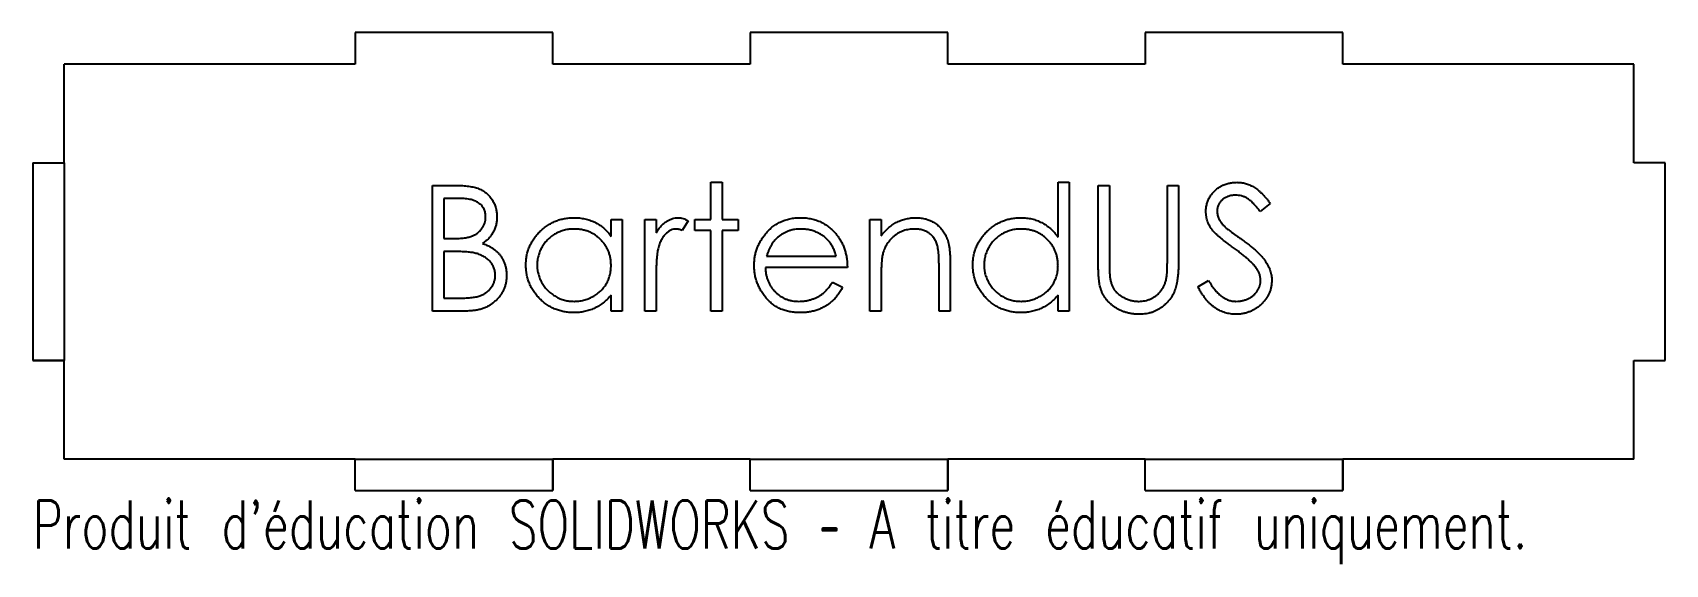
# Model space of a CAD drawing. Header units: millimetres. Extents: x -83 to 83, y -31 to 23.
import ezdxf

# ---------------------------------------------------------------- set-up
doc = ezdxf.new("R2010")
doc.units = ezdxf.units.MM
doc.styles.add('SLDTEXTSTYLE0', font='TXT', dxfattribs={"width": 0.7, "bigfont": 'bigfont'})

msp = doc.modelspace()

# ---------------------------------------------------------------- linework, layer by layer
at = {"color": 7, "linetype": 'Continuous', "lineweight": 25}
for p, q in [((-30, 23.18), (-50, 23.18)), ((-50, 23.18), (-50, 20)), ((-30, 20), (-30, 23.18)), ((-10, 23.18), (-10, 20)), ((10, 23.18), (-10, 23.18)), ((10, 20), (10, 23.18)), ((50, 23.18), (30, 23.18)), ((30, 23.18), (30, 20)), ((50, 20), (50, 23.18)), ((-50, 20), (-79.5, 20)), ((-79.5, 10), (-79.5, 20)), ((-10, 20), (-30, 20)), ((30, 20), (10, 20)), ((79.5, 20), (50, 20)), ((79.5, 10), (79.5, 20)), ((-82.67, 10), (-79.5, 10)), ((-82.67, 10), (-82.67, -10)), ((82.67, 10), (79.5, 10)), ((82.67, -10), (82.67, 10)), ((-42.17, 7.7), (-39.69, 7.7)), ((-42.17, -5), (-42.17, 7.7)), ((-14, 4.28), (-14, 8.03)), ((-14, 8.03), (-12.86, 8.03)), ((-12.86, 8.03), (-12.86, 4.28)), ((21.17, 8.03), (22.31, 8.03)), ((21.17, 2.48), (21.17, 8.03)), ((22.31, 8.03), (22.31, -5)), ((25.24, 7.7), (26.38, 7.7)), ((25.24, 0.03), (25.24, 7.7)), ((26.38, 7.7), (26.38, 0.09)), ((32.24, 7.7), (33.38, 7.7)), ((32.24, 0.09), (32.24, 7.7)), ((33.38, 7.7), (33.38, 0.03)), ((-39.48, 6.4), (-41.03, 6.4)), ((-41.03, 6.4), (-41.03, 2.33)), ((42.66, 5.88), (41.63, 5.09)), ((-24.1, 2.56), (-24.1, 4.28)), ((-24.1, 4.28), (-22.96, 4.28)), ((-22.96, 4.28), (-22.96, -5)), ((-20.68, 4.28), (-19.54, 4.28)), ((-20.68, -5), (-20.68, 4.28)), ((-19.54, 4.28), (-19.54, 2.91)), ((-16.28, 4.13), (-16.91, 3.14)), ((-15.63, 4.28), (-14, 4.28)), ((-15.63, 3.14), (-15.63, 4.28)), ((-12.86, 4.28), (-11.23, 4.28)), ((-11.23, 4.28), (-11.23, 3.14)), ((2.12, -5), (2.12, 4.28)), ((2.12, 4.28), (3.26, 4.28)), ((3.26, 4.28), (3.26, 2.61)), ((-41.03, 2.33), (-40.27, 2.33)), ((-14, 3.14), (-15.63, 3.14)), ((-14, -5), (-14, 3.14)), ((-12.86, 3.14), (-12.86, -5)), ((-11.23, 3.14), (-12.86, 3.14)), ((-40.28, 1.02), (-41.03, 1.02)), ((-41.03, 1.02), (-41.03, -3.7)), ((-8.35, 0.54), (-1.3, 0.54)), ((-0.16, -0.6), (-8.47, -0.6)), ((3.26, -1.64), (3.26, -5)), ((9.12, -5), (9.12, -0.63)), ((10.26, -0.26), (10.26, -5)), ((-19.54, -1.88), (-19.54, -5)), ((-1.66, -2.07), (-0.65, -2.6)), ((35.33, -2.55), (36.41, -1.91)), ((-41.03, -3.7), (-39.41, -3.7)), ((-24.1, -5), (-24.1, -3.39)), ((21.17, -5), (21.17, -3.39)), ((-38.74, -5), (-42.17, -5)), ((-22.96, -5), (-24.1, -5)), ((-19.54, -5), (-20.68, -5)), ((-12.86, -5), (-14, -5)), ((3.26, -5), (2.12, -5)), ((10.26, -5), (9.12, -5)), ((22.31, -5), (21.17, -5)), ((-79.5, -10), (-82.67, -10)), ((-79.5, -20), (-79.5, -10)), ((79.5, -10), (82.67, -10)), ((79.5, -20), (79.5, -10)), ((-50, -20), (-79.5, -20)), ((-50, -23.18), (-50, -20)), ((-30, -20), (-30, -23.18)), ((-10, -20), (-30, -20)), ((-10, -23.18), (-10, -20)), ((30, -20), (10, -20)), ((10, -20), (10, -23.18)), ((30, -23.18), (30, -20)), ((50, -20), (50, -23.18)), ((79.5, -20), (50, -20)), ((-50, -23.18), (-30, -23.18)), ((-10, -23.18), (10, -23.18)), ((30, -23.18), (50, -23.18))]:
    msp.add_line(p, q, dxfattribs=at)
at = {"color": 7, "linetype": 'Continuous'}
for p, q in [((-82.67, 10), (-79.5, 10)), ((-82.67, 10), (-82.67, -10)), ((-79.5, 10), (-79.5, -10)), ((-82.67, -10), (-79.5, -10)), ((-50, -23.18), (-50, -20)), ((-50, -20), (-30, -20)), ((-30, -23.18), (-30, -20)), ((-10, -23.18), (-10, -20)), ((-10, -20), (10, -20)), ((10, -23.18), (10, -20)), ((30, -23.18), (30, -20)), ((30, -20), (50, -20)), ((50, -23.18), (50, -20)), ((-50, -23.18), (-30, -23.18)), ((-10, -23.18), (10, -23.18)), ((30, -23.18), (50, -23.18))]:
    msp.add_line(p, q, dxfattribs=at)
at = {"color": 7, "linetype": 'Continuous', "lineweight": 25}
for points, knots in [([(-39.69, 7.7), (-39.57, 7.7), (-39.34, 7.7), (-38.99, 7.68), (-38.67, 7.65), (-38.38, 7.61), (-38.1, 7.56), (-37.84, 7.5), (-37.61, 7.43), (-37.33, 7.31), (-37.01, 7.14), (-36.66, 6.89), (-36.37, 6.58), (-36.11, 6.23), (-35.91, 5.84), (-35.76, 5.43), (-35.67, 5), (-35.66, 4.7), (-35.66, 4.55)], [0, 0, 0, 0, 0.0625941, 0.1213229, 0.1766801, 0.2283651, 0.2768684, 0.3218791, 0.3640986, 0.4033557, 0.4779679, 0.5505355, 0.6235845, 0.6981749, 0.7733537, 0.8472811, 0.9228183, 1, 1, 1, 1]), ([(36.15, 5.06), (36.15, 5.2), (36.16, 5.46), (36.24, 5.85), (36.36, 6.22), (36.54, 6.57), (36.77, 6.89), (37.03, 7.18), (37.34, 7.43), (37.68, 7.64), (38.05, 7.81), (38.45, 7.94), (38.86, 8.01), (39.13, 8.02), (39.28, 8.03)], [0, 0, 0, 0, 0.083785, 0.16578, 0.24628, 0.327461, 0.408797, 0.489715, 0.571376, 0.655523, 0.741019, 0.826547, 0.911989, 1, 1, 1, 1]), ([(39.15, 6.72), (39.02, 6.72), (38.76, 6.71), (38.4, 6.62), (38.08, 6.47), (37.8, 6.27), (37.57, 6.03), (37.41, 5.75), (37.3, 5.44), (37.29, 5.22), (37.29, 5.12)], [0, 0, 0, 0, 0.143073, 0.275903, 0.402371, 0.528414, 0.650356, 0.765895, 0.880774, 1, 1, 1, 1]), ([(41.63, 5.09), (41.57, 5.18), (41.45, 5.33), (41.26, 5.55), (41.09, 5.74), (40.92, 5.91), (40.77, 6.07), (40.61, 6.2), (40.47, 6.31), (40.28, 6.43), (40.05, 6.55), (39.76, 6.65), (39.46, 6.71), (39.25, 6.72), (39.15, 6.72)], [0, 0, 0, 0, 0.098469, 0.189629, 0.274184, 0.352183, 0.423199, 0.488551, 0.548473, 0.60144, 0.701198, 0.799592, 0.898545, 1, 1, 1, 1]), ([(39.28, 8.03), (39.43, 8.02), (39.72, 8.01), (40.16, 7.92), (40.58, 7.77), (40.92, 7.61), (41.19, 7.44), (41.39, 7.29), (41.59, 7.11), (41.8, 6.91), (42.01, 6.69), (42.23, 6.44), (42.45, 6.17), (42.59, 5.97), (42.66, 5.88)], [0, 0, 0, 0, 0.107233, 0.213252, 0.31883, 0.426794, 0.483646, 0.543604, 0.608308, 0.677127, 0.750686, 0.828713, 0.91219, 1, 1, 1, 1]), ([(-36.8, 4.53), (-36.8, 4.6), (-36.8, 4.74), (-36.83, 4.94), (-36.89, 5.13), (-36.95, 5.31), (-37.05, 5.48), (-37.16, 5.63), (-37.29, 5.77), (-37.44, 5.9), (-37.62, 6.02), (-37.81, 6.12), (-38.03, 6.21), (-38.28, 6.28), (-38.55, 6.33), (-38.84, 6.37), (-39.15, 6.39), (-39.37, 6.4), (-39.48, 6.4)], [0, 0, 0, 0, 0.0570031, 0.1118179, 0.1644024, 0.2158698, 0.2668411, 0.317479, 0.3699021, 0.4234004, 0.4797184, 0.5392415, 0.6024307, 0.6710295, 0.7444848, 0.823454, 0.9087403, 1, 1, 1, 1]), ([(36.86, 3.13), (36.8, 3.2), (36.69, 3.35), (36.54, 3.58), (36.42, 3.82), (36.32, 4.06), (36.24, 4.3), (36.19, 4.55), (36.15, 4.8), (36.15, 4.98), (36.15, 5.06)], [0, 0, 0, 0, 0.133507, 0.262559, 0.388264, 0.512667, 0.633722, 0.755394, 0.877553, 1, 1, 1, 1]), ([(37.29, 5.12), (37.29, 5.05), (37.29, 4.91), (37.33, 4.71), (37.38, 4.51), (37.46, 4.31), (37.57, 4.11), (37.72, 3.9), (37.91, 3.69), (38.05, 3.55), (38.12, 3.47)], [0, 0, 0, 0, 0.107285, 0.214746, 0.322939, 0.434116, 0.553412, 0.686073, 0.834256, 1, 1, 1, 1]), ([(-40.27, 2.33), (-40.15, 2.33), (-39.94, 2.33), (-39.62, 2.34), (-39.33, 2.36), (-39.07, 2.38), (-38.82, 2.42), (-38.6, 2.46), (-38.4, 2.51), (-38.17, 2.59), (-37.91, 2.7), (-37.63, 2.88), (-37.38, 3.1), (-37.18, 3.34), (-37.01, 3.62), (-36.89, 3.91), (-36.81, 4.21), (-36.8, 4.42), (-36.8, 4.53)], [0, 0, 0, 0, 0.072301, 0.1397, 0.202289, 0.2606, 0.31319, 0.361739, 0.405706, 0.44554, 0.518832, 0.589778, 0.658867, 0.72843, 0.797283, 0.864815, 0.931364, 1, 1, 1, 1]), ([(-35.66, 4.55), (-35.66, 4.41), (-35.67, 4.14), (-35.74, 3.73), (-35.86, 3.35), (-36.02, 2.99), (-36.23, 2.65), (-36.48, 2.35), (-36.79, 2.08), (-37.01, 1.93), (-37.13, 1.85)], [0, 0, 0, 0, 0.1305691, 0.2565806, 0.3805516, 0.5036229, 0.6257393, 0.7475486, 0.8717661, 1, 1, 1, 1]), ([(-32.73, -0.33), (-32.72, -0.17), (-32.71, 0.15), (-32.65, 0.62), (-32.53, 1.07), (-32.38, 1.5), (-32.17, 1.92), (-31.93, 2.31), (-31.64, 2.69), (-31.3, 3.05), (-30.94, 3.37), (-30.55, 3.66), (-30.15, 3.9), (-29.72, 4.1), (-29.28, 4.26), (-28.82, 4.37), (-28.34, 4.43), (-28.02, 4.44), (-27.85, 4.44)], [0, 0, 0, 0, 0.063775, 0.126079, 0.186904, 0.247574, 0.308003, 0.369132, 0.432033, 0.496791, 0.561611, 0.624914, 0.686726, 0.748079, 0.809582, 0.871631, 0.934886, 1, 1, 1, 1]), ([(-27.85, 4.44), (-27.66, 4.44), (-27.29, 4.43), (-26.75, 4.34), (-26.23, 4.2), (-25.75, 4), (-25.28, 3.74), (-24.85, 3.42), (-24.45, 3.02), (-24.22, 2.72), (-24.1, 2.56)], [0, 0, 0, 0, 0.129862, 0.254654, 0.376015, 0.495255, 0.614798, 0.738106, 0.865196, 1, 1, 1, 1]), ([(-19.54, 2.91), (-19.45, 3.04), (-19.29, 3.29), (-19.03, 3.61), (-18.75, 3.87), (-18.47, 4.09), (-18.18, 4.24), (-17.88, 4.36), (-17.58, 4.43), (-17.38, 4.44), (-17.27, 4.44)], [0, 0, 0, 0, 0.160059, 0.306112, 0.438367, 0.560541, 0.675317, 0.786114, 0.892842, 1, 1, 1, 1]), ([(-17.27, 4.44), (-17.2, 4.44), (-17.03, 4.43), (-16.79, 4.37), (-16.53, 4.27), (-16.37, 4.17), (-16.28, 4.13)], [0, 0, 0, 0, 0.225278, 0.463523, 0.720324, 1, 1, 1, 1]), ([(-8.54, 2.71), (-8.42, 2.85), (-8.2, 3.12), (-7.81, 3.48), (-7.4, 3.77), (-6.96, 4.02), (-6.48, 4.21), (-5.99, 4.35), (-5.46, 4.43), (-5.1, 4.44), (-4.91, 4.44)], [0, 0, 0, 0, 0.128835, 0.253589, 0.374643, 0.49534, 0.616325, 0.739759, 0.866842, 1, 1, 1, 1]), ([(-4.91, 4.44), (-4.72, 4.44), (-4.35, 4.43), (-3.8, 4.34), (-3.29, 4.2), (-2.8, 4), (-2.35, 3.74), (-1.92, 3.42), (-1.52, 3.05), (-1.29, 2.76), (-1.17, 2.62)], [0, 0, 0, 0, 0.13204, 0.259033, 0.38188, 0.502258, 0.622752, 0.744743, 0.870109, 1, 1, 1, 1]), ([(3.26, 2.61), (3.38, 2.76), (3.61, 3.05), (4.01, 3.44), (4.42, 3.76), (4.86, 4.01), (5.31, 4.21), (5.79, 4.34), (6.28, 4.43), (6.62, 4.44), (6.79, 4.44)], [0, 0, 0, 0, 0.140976, 0.273569, 0.398988, 0.51993, 0.63811, 0.756589, 0.87686, 1, 1, 1, 1]), ([(6.79, 4.44), (6.96, 4.44), (7.3, 4.42), (7.78, 4.33), (8.24, 4.16), (8.67, 3.93), (9.05, 3.64), (9.38, 3.31), (9.66, 2.93), (9.84, 2.58), (9.97, 2.26), (10.04, 1.99), (10.11, 1.69), (10.17, 1.36), (10.2, 1), (10.23, 0.61), (10.26, 0.18), (10.26, -0.11), (10.26, -0.26)], [0, 0, 0, 0, 0.07724, 0.151178, 0.223488, 0.295543, 0.366976, 0.437131, 0.507044, 0.57856, 0.616614, 0.658756, 0.704491, 0.754803, 0.809332, 0.868274, 0.932073, 1, 1, 1, 1]), ([(12.54, -0.33), (12.54, -0.17), (12.55, 0.15), (12.62, 0.62), (12.73, 1.07), (12.89, 1.5), (13.09, 1.92), (13.34, 2.31), (13.63, 2.69), (13.96, 3.05), (14.33, 3.37), (14.71, 3.66), (15.12, 3.9), (15.54, 4.1), (15.98, 4.26), (16.44, 4.37), (16.92, 4.43), (17.25, 4.44), (17.41, 4.44)], [0, 0, 0, 0, 0.063775, 0.126079, 0.186904, 0.247574, 0.308003, 0.369132, 0.432033, 0.496791, 0.561611, 0.624914, 0.686726, 0.748079, 0.809582, 0.871631, 0.934886, 1, 1, 1, 1]), ([(17.41, 4.44), (17.6, 4.44), (17.97, 4.43), (18.52, 4.33), (19.03, 4.18), (19.52, 3.96), (19.98, 3.68), (20.41, 3.35), (20.81, 2.94), (21.05, 2.64), (21.17, 2.48)], [0, 0, 0, 0, 0.128884, 0.252985, 0.37421, 0.494102, 0.614753, 0.738511, 0.866243, 1, 1, 1, 1]), ([(38.12, 3.47), (38.15, 3.45), (38.22, 3.39), (38.34, 3.29), (38.5, 3.18), (38.69, 3.03), (38.92, 2.86), (39.19, 2.66), (39.5, 2.44), (39.72, 2.29), (39.83, 2.21)], [0, 0, 0, 0, 0.052594, 0.124952, 0.218094, 0.333502, 0.468789, 0.624938, 0.801683, 1, 1, 1, 1]), ([(-37.13, 1.85), (-36.98, 1.8), (-36.71, 1.69), (-36.33, 1.5), (-36, 1.3), (-35.72, 1.08), (-35.48, 0.84), (-35.28, 0.58), (-35.1, 0.29), (-34.95, -0.02), (-34.83, -0.34), (-34.74, -0.68), (-34.69, -1.03), (-34.68, -1.27), (-34.68, -1.4)], [0, 0, 0, 0, 0.106057, 0.202914, 0.2903, 0.370223, 0.446384, 0.521397, 0.598291, 0.676142, 0.755529, 0.834887, 0.916646, 1, 1, 1, 1]), ([(-27.84, 3.3), (-28, 3.3), (-28.33, 3.29), (-28.82, 3.19), (-29.28, 3.04), (-29.72, 2.84), (-30.13, 2.57), (-30.49, 2.26), (-30.82, 1.9), (-31.09, 1.49), (-31.31, 1.05), (-31.47, 0.6), (-31.57, 0.13), (-31.58, -0.19), (-31.59, -0.35)], [0, 0, 0, 0, 0.085921, 0.169593, 0.252476, 0.336244, 0.419505, 0.502036, 0.584775, 0.669846, 0.754185, 0.836658, 0.91801, 1, 1, 1, 1]), ([(-24.1, -0.38), (-24.1, -0.25), (-24.11, 0), (-24.16, 0.37), (-24.24, 0.73), (-24.36, 1.06), (-24.51, 1.39), (-24.7, 1.69), (-24.92, 1.98), (-25.17, 2.25), (-25.45, 2.5), (-25.74, 2.72), (-26.06, 2.9), (-26.38, 3.05), (-26.72, 3.16), (-27.08, 3.24), (-27.45, 3.3), (-27.71, 3.3), (-27.84, 3.3)], [0, 0, 0, 0, 0.065634, 0.129188, 0.191219, 0.251913, 0.312507, 0.373494, 0.435152, 0.498741, 0.562095, 0.624187, 0.685476, 0.746097, 0.807612, 0.869967, 0.933951, 1, 1, 1, 1]), ([(-17.49, 3.3), (-17.58, 3.3), (-17.77, 3.29), (-18.04, 3.19), (-18.31, 3.03), (-18.52, 2.85), (-18.68, 2.69), (-18.8, 2.54), (-18.91, 2.37), (-19.01, 2.19), (-19.1, 1.99), (-19.19, 1.78), (-19.27, 1.55), (-19.31, 1.39), (-19.33, 1.3)], [0, 0, 0, 0, 0.0938065, 0.1913381, 0.2951906, 0.4103123, 0.4719303, 0.5364252, 0.6031187, 0.6741177, 0.749332, 0.8282834, 0.9120398, 1, 1, 1, 1]), ([(-16.91, 3.14), (-16.96, 3.16), (-17.07, 3.21), (-17.22, 3.26), (-17.36, 3.3), (-17.45, 3.3), (-17.49, 3.3)], [0, 0, 0, 0, 0.295139, 0.56023, 0.794983, 1, 1, 1, 1]), ([(-9.61, -0.39), (-9.6, -0.24), (-9.59, 0.04), (-9.55, 0.46), (-9.46, 0.86), (-9.35, 1.26), (-9.19, 1.64), (-9.01, 2.01), (-8.79, 2.37), (-8.62, 2.6), (-8.54, 2.71)], [0, 0, 0, 0, 0.128045, 0.253768, 0.377428, 0.500551, 0.623296, 0.746578, 0.872348, 1, 1, 1, 1]), ([(-7.24, 2.43), (-7.3, 2.38), (-7.43, 2.27), (-7.59, 2.08), (-7.75, 1.87), (-7.89, 1.64), (-8.02, 1.39), (-8.14, 1.13), (-8.25, 0.84), (-8.32, 0.64), (-8.35, 0.54)], [0, 0, 0, 0, 0.109984, 0.22258, 0.3385, 0.458709, 0.585535, 0.717518, 0.854667, 1, 1, 1, 1]), ([(-4.85, 3.3), (-4.97, 3.3), (-5.19, 3.3), (-5.52, 3.26), (-5.84, 3.19), (-6.15, 3.09), (-6.44, 2.97), (-6.72, 2.82), (-6.99, 2.64), (-7.16, 2.5), (-7.24, 2.43)], [0, 0, 0, 0, 0.131092, 0.259141, 0.384162, 0.505992, 0.629098, 0.750669, 0.874039, 1, 1, 1, 1]), ([(-1.3, 0.54), (-1.34, 0.69), (-1.42, 0.98), (-1.59, 1.38), (-1.78, 1.74), (-2, 2.05), (-2.26, 2.33), (-2.55, 2.57), (-2.88, 2.78), (-3.24, 2.96), (-3.62, 3.12), (-4.03, 3.22), (-4.44, 3.29), (-4.71, 3.3), (-4.85, 3.3)], [0, 0, 0, 0, 0.09624, 0.185231, 0.267501, 0.3444, 0.419595, 0.496891, 0.576638, 0.660268, 0.745387, 0.83004, 0.914474, 1, 1, 1, 1]), ([(-1.17, 2.62), (-1.09, 2.51), (-0.93, 2.29), (-0.73, 1.93), (-0.56, 1.56), (-0.42, 1.16), (-0.31, 0.75), (-0.22, 0.32), (-0.18, -0.14), (-0.17, -0.45), (-0.16, -0.6)], [0, 0, 0, 0, 0.118522, 0.236255, 0.356174, 0.47725, 0.60154, 0.729618, 0.862158, 1, 1, 1, 1]), ([(6.59, 3.3), (6.5, 3.3), (6.32, 3.3), (6.05, 3.26), (5.79, 3.21), (5.53, 3.13), (5.29, 3.03), (5.04, 2.91), (4.81, 2.76), (4.59, 2.6), (4.38, 2.42), (4.19, 2.23), (4.02, 2.02), (3.86, 1.81), (3.72, 1.58), (3.61, 1.35), (3.51, 1.1), (3.46, 0.93), (3.43, 0.85)], [0, 0, 0, 0, 0.063986, 0.126627, 0.188984, 0.25023, 0.312351, 0.374574, 0.438148, 0.50292, 0.567974, 0.630771, 0.692935, 0.754398, 0.815218, 0.876117, 0.938015, 1, 1, 1, 1]), ([(8.98, 1.48), (8.94, 1.62), (8.87, 1.9), (8.69, 2.27), (8.46, 2.59), (8.17, 2.86), (7.84, 3.06), (7.46, 3.2), (7.04, 3.29), (6.74, 3.3), (6.59, 3.3)], [0, 0, 0, 0, 0.13552, 0.260833, 0.378476, 0.493178, 0.609281, 0.729981, 0.859261, 1, 1, 1, 1]), ([(17.43, 3.3), (17.26, 3.3), (16.93, 3.29), (16.45, 3.19), (15.99, 3.04), (15.55, 2.84), (15.14, 2.57), (14.77, 2.26), (14.45, 1.9), (14.18, 1.49), (13.95, 1.05), (13.8, 0.6), (13.69, 0.13), (13.68, -0.19), (13.68, -0.35)], [0, 0, 0, 0, 0.0859205, 0.1695934, 0.2524755, 0.3362445, 0.4195045, 0.5020359, 0.5847746, 0.6698465, 0.7541849, 0.8366582, 0.9180097, 1, 1, 1, 1]), ([(21.17, -0.38), (21.16, -0.25), (21.16, 0), (21.1, 0.37), (21.02, 0.73), (20.9, 1.06), (20.75, 1.39), (20.56, 1.69), (20.34, 1.98), (20.09, 2.25), (19.81, 2.5), (19.52, 2.72), (19.21, 2.9), (18.88, 3.05), (18.54, 3.16), (18.18, 3.24), (17.81, 3.3), (17.56, 3.3), (17.43, 3.3)], [0, 0, 0, 0, 0.065634, 0.129188, 0.191219, 0.251913, 0.312507, 0.373494, 0.435152, 0.498741, 0.562095, 0.624187, 0.685476, 0.746097, 0.807612, 0.869967, 0.933951, 1, 1, 1, 1]), ([(38.94, 1.4), (38.8, 1.5), (38.55, 1.68), (38.19, 1.95), (37.87, 2.19), (37.59, 2.42), (37.35, 2.63), (37.15, 2.81), (36.99, 2.97), (36.9, 3.08), (36.86, 3.13)], [0, 0, 0, 0, 0.181535, 0.347082, 0.495568, 0.628357, 0.74552, 0.845831, 0.930782, 1, 1, 1, 1]), ([(39.83, 2.21), (39.97, 2.11), (40.23, 1.92), (40.61, 1.62), (40.96, 1.34), (41.27, 1.06), (41.55, 0.79), (41.79, 0.53), (42.01, 0.28), (42.23, -0.04), (42.47, -0.43), (42.67, -0.92), (42.8, -1.4), (42.81, -1.73), (42.82, -1.89)], [0, 0, 0, 0, 0.096972, 0.187773, 0.272396, 0.351321, 0.424335, 0.491909, 0.554233, 0.611268, 0.716348, 0.81454, 0.908495, 1, 1, 1, 1]), ([(-37.9, 0.87), (-37.96, 0.89), (-38.09, 0.91), (-38.31, 0.94), (-38.56, 0.97), (-38.84, 0.99), (-39.16, 1.01), (-39.5, 1.01), (-39.88, 1.02), (-40.14, 1.02), (-40.28, 1.02)], [0, 0, 0, 0, 0.079306, 0.171953, 0.277057, 0.394731, 0.526177, 0.671345, 0.829285, 1, 1, 1, 1]), ([(-35.82, -1.4), (-35.82, -1.33), (-35.82, -1.19), (-35.85, -1), (-35.9, -0.81), (-35.95, -0.63), (-36.04, -0.45), (-36.13, -0.28), (-36.24, -0.12), (-36.42, 0.09), (-36.67, 0.33), (-37.04, 0.56), (-37.45, 0.75), (-37.74, 0.83), (-37.9, 0.87)], [0, 0, 0, 0, 0.060287, 0.119602, 0.177503, 0.235143, 0.292133, 0.350871, 0.410098, 0.470732, 0.594829, 0.722579, 0.856691, 1, 1, 1, 1]), ([(-19.33, 1.3), (-19.35, 1.23), (-19.39, 1.07), (-19.43, 0.79), (-19.46, 0.47), (-19.49, 0.1), (-19.51, -0.33), (-19.53, -0.8), (-19.54, -1.32), (-19.54, -1.69), (-19.54, -1.88)], [0, 0, 0, 0, 0.070855, 0.156938, 0.2586, 0.375891, 0.508166, 0.656238, 0.820177, 1, 1, 1, 1]), ([(3.43, 0.85), (3.42, 0.78), (3.39, 0.65), (3.35, 0.42), (3.32, 0.16), (3.3, -0.13), (3.28, -0.46), (3.26, -0.82), (3.26, -1.22), (3.26, -1.5), (3.26, -1.64)], [0, 0, 0, 0, 0.076995, 0.167615, 0.271052, 0.38946, 0.520843, 0.666399, 0.826094, 1, 1, 1, 1]), ([(9.12, -0.63), (9.12, -0.51), (9.12, -0.27), (9.11, 0.08), (9.1, 0.39), (9.09, 0.67), (9.07, 0.92), (9.04, 1.14), (9.02, 1.32), (8.99, 1.43), (8.98, 1.48)], [0, 0, 0, 0, 0.17885, 0.34211, 0.489826, 0.623254, 0.74008, 0.841483, 0.928908, 1, 1, 1, 1]), ([(25.46, -2.65), (25.44, -2.58), (25.4, -2.43), (25.36, -2.19), (25.32, -1.91), (25.29, -1.59), (25.27, -1.24), (25.25, -0.85), (25.24, -0.42), (25.24, -0.13), (25.24, 0.03)], [0, 0, 0, 0, 0.07813, 0.169465, 0.274335, 0.39211, 0.523687, 0.668365, 0.827132, 1, 1, 1, 1]), ([(26.38, 0.09), (26.38, -0.02), (26.38, -0.22), (26.38, -0.51), (26.38, -0.77), (26.39, -1), (26.4, -1.19), (26.4, -1.36), (26.41, -1.49), (26.42, -1.57), (26.43, -1.6)], [0, 0, 0, 0, 0.191079, 0.362605, 0.516099, 0.650038, 0.765977, 0.862374, 0.940842, 1, 1, 1, 1]), ([(33.38, 0.03), (33.38, -0.11), (33.38, -0.38), (33.36, -0.77), (33.33, -1.15), (33.3, -1.5), (33.25, -1.84), (33.2, -2.15), (33.14, -2.45), (33.06, -2.72), (32.97, -2.98), (32.86, -3.23), (32.73, -3.47), (32.58, -3.71), (32.4, -3.93), (32.21, -4.15), (32, -4.36), (31.77, -4.55), (31.52, -4.73), (31.26, -4.89), (30.99, -5.03), (30.7, -5.14), (30.4, -5.22), (30.09, -5.28), (29.77, -5.32), (29.54, -5.32), (29.43, -5.33)], [0, 0, 0, 0, 0.054858, 0.107059, 0.156978, 0.203992, 0.248492, 0.290483, 0.330489, 0.367886, 0.403858, 0.440009, 0.476295, 0.512792, 0.550485, 0.588381, 0.627645, 0.667979, 0.708433, 0.748602, 0.789088, 0.829461, 0.870371, 0.912214, 0.955547, 1, 1, 1, 1]), ([(32.11, -1.88), (32.12, -1.84), (32.14, -1.74), (32.17, -1.57), (32.19, -1.37), (32.21, -1.14), (32.22, -0.88), (32.23, -0.58), (32.24, -0.26), (32.24, -0.03), (32.24, 0.09)], [0, 0, 0, 0, 0.069835, 0.155621, 0.257802, 0.373811, 0.506402, 0.655564, 0.820079, 1, 1, 1, 1]), ([(41.23, -0.62), (41.17, -0.55), (41.05, -0.4), (40.85, -0.17), (40.6, 0.06), (40.34, 0.31), (40.03, 0.57), (39.7, 0.84), (39.33, 1.12), (39.07, 1.3), (38.94, 1.4)], [0, 0, 0, 0, 0.090279, 0.18953, 0.299198, 0.418926, 0.548376, 0.688136, 0.839084, 1, 1, 1, 1]), ([(-39.41, -3.7), (-39.29, -3.7), (-39.07, -3.69), (-38.74, -3.68), (-38.44, -3.66), (-38.17, -3.63), (-37.92, -3.6), (-37.69, -3.55), (-37.49, -3.5), (-37.25, -3.42), (-36.98, -3.29), (-36.69, -3.1), (-36.44, -2.88), (-36.22, -2.62), (-36.04, -2.33), (-35.91, -2.03), (-35.84, -1.72), (-35.83, -1.5), (-35.82, -1.4)], [0, 0, 0, 0, 0.072502, 0.139739, 0.201795, 0.259822, 0.312206, 0.360773, 0.40454, 0.443698, 0.516841, 0.587874, 0.657965, 0.728969, 0.799308, 0.866636, 0.933116, 1, 1, 1, 1]), ([(-34.68, -1.4), (-34.68, -1.52), (-34.69, -1.76), (-34.74, -2.12), (-34.83, -2.46), (-34.95, -2.79), (-35.11, -3.11), (-35.3, -3.41), (-35.52, -3.69), (-35.78, -3.96), (-36.07, -4.2), (-36.38, -4.42), (-36.71, -4.6), (-37.07, -4.75), (-37.45, -4.86), (-37.86, -4.94), (-38.29, -4.99), (-38.58, -5), (-38.74, -5)], [0, 0, 0, 0, 0.06116, 0.120335, 0.17818, 0.235235, 0.292683, 0.351186, 0.410457, 0.47172, 0.533761, 0.595739, 0.657888, 0.721295, 0.786823, 0.854686, 0.925478, 1, 1, 1, 1]), ([(-27.89, -5.16), (-28.05, -5.16), (-28.38, -5.15), (-28.85, -5.08), (-29.31, -4.97), (-29.75, -4.82), (-30.17, -4.62), (-30.57, -4.38), (-30.96, -4.09), (-31.31, -3.76), (-31.65, -3.4), (-31.94, -3.02), (-32.18, -2.62), (-32.38, -2.2), (-32.54, -1.76), (-32.65, -1.3), (-32.71, -0.82), (-32.72, -0.5), (-32.73, -0.33)], [0, 0, 0, 0, 0.06462, 0.127433, 0.189004, 0.24993, 0.310668, 0.372329, 0.434939, 0.499576, 0.564191, 0.626735, 0.688109, 0.749294, 0.810331, 0.871901, 0.935046, 1, 1, 1, 1]), ([(-31.59, -0.35), (-31.58, -0.51), (-31.57, -0.82), (-31.47, -1.29), (-31.31, -1.74), (-31.08, -2.18), (-30.81, -2.59), (-30.48, -2.96), (-30.11, -3.28), (-29.7, -3.55), (-29.27, -3.76), (-28.81, -3.91), (-28.33, -4.01), (-28.01, -4.02), (-27.85, -4.02)], [0, 0, 0, 0, 0.081589, 0.162859, 0.245484, 0.330807, 0.416493, 0.499893, 0.583048, 0.667158, 0.751312, 0.833785, 0.916256, 1, 1, 1, 1]), ([(-27.85, -4.02), (-27.68, -4.02), (-27.35, -4.01), (-26.87, -3.91), (-26.4, -3.76), (-25.95, -3.55), (-25.53, -3.29), (-25.16, -2.99), (-24.84, -2.63), (-24.57, -2.24), (-24.36, -1.82), (-24.21, -1.36), (-24.11, -0.88), (-24.1, -0.55), (-24.1, -0.38)], [0, 0, 0, 0, 0.084802, 0.168664, 0.252552, 0.33824, 0.423103, 0.505556, 0.586176, 0.667136, 0.748499, 0.830452, 0.913456, 1, 1, 1, 1]), ([(-4.94, -5.16), (-5.12, -5.16), (-5.46, -5.15), (-5.97, -5.08), (-6.45, -4.97), (-6.89, -4.81), (-7.31, -4.6), (-7.7, -4.34), (-8.06, -4.05), (-8.38, -3.7), (-8.66, -3.33), (-8.92, -2.95), (-9.13, -2.55), (-9.3, -2.14), (-9.44, -1.72), (-9.54, -1.28), (-9.59, -0.84), (-9.6, -0.54), (-9.61, -0.39)], [0, 0, 0, 0, 0.0715787, 0.1396292, 0.2047967, 0.268135, 0.3298137, 0.3913014, 0.4534335, 0.5165517, 0.5796313, 0.6411189, 0.701294, 0.7608103, 0.8199317, 0.8789196, 0.9389828, 1, 1, 1, 1]), ([(-8.47, -0.6), (-8.46, -0.73), (-8.45, -0.97), (-8.4, -1.32), (-8.32, -1.65), (-8.2, -1.97), (-8.07, -2.27), (-7.9, -2.55), (-7.7, -2.82), (-7.47, -3.07), (-7.22, -3.29), (-6.96, -3.49), (-6.68, -3.65), (-6.39, -3.79), (-6.08, -3.89), (-5.76, -3.97), (-5.43, -4.01), (-5.2, -4.02), (-5.08, -4.02)], [0, 0, 0, 0, 0.068385, 0.134476, 0.198391, 0.260753, 0.321829, 0.383037, 0.444653, 0.507398, 0.569825, 0.630778, 0.690929, 0.750945, 0.811049, 0.872331, 0.935004, 1, 1, 1, 1]), ([(17.38, -5.16), (17.21, -5.16), (16.89, -5.15), (16.41, -5.08), (15.96, -4.97), (15.52, -4.82), (15.1, -4.62), (14.69, -4.38), (14.31, -4.09), (13.95, -3.76), (13.62, -3.4), (13.33, -3.02), (13.09, -2.62), (12.88, -2.2), (12.73, -1.76), (12.62, -1.3), (12.55, -0.82), (12.54, -0.5), (12.54, -0.33)], [0, 0, 0, 0, 0.06462, 0.127433, 0.189004, 0.24993, 0.310668, 0.372329, 0.434939, 0.499576, 0.564191, 0.626735, 0.688109, 0.749294, 0.810331, 0.871901, 0.935046, 1, 1, 1, 1]), ([(13.68, -0.35), (13.68, -0.51), (13.7, -0.82), (13.79, -1.29), (13.96, -1.74), (14.18, -2.18), (14.46, -2.59), (14.78, -2.96), (15.15, -3.28), (15.56, -3.55), (16, -3.76), (16.46, -3.91), (16.93, -4.01), (17.25, -4.02), (17.42, -4.02)], [0, 0, 0, 0, 0.081589, 0.162859, 0.245484, 0.330807, 0.416493, 0.499893, 0.583048, 0.667158, 0.751312, 0.833785, 0.916256, 1, 1, 1, 1]), ([(17.42, -4.02), (17.58, -4.02), (17.91, -4.01), (18.39, -3.91), (18.86, -3.76), (19.31, -3.55), (19.73, -3.29), (20.11, -2.99), (20.42, -2.63), (20.69, -2.24), (20.9, -1.82), (21.06, -1.36), (21.15, -0.88), (21.16, -0.55), (21.17, -0.38)], [0, 0, 0, 0, 0.084802, 0.168664, 0.252552, 0.33824, 0.423103, 0.505556, 0.586176, 0.667136, 0.748499, 0.830452, 0.913456, 1, 1, 1, 1]), ([(26.43, -1.6), (26.45, -1.72), (26.48, -1.95), (26.58, -2.28), (26.71, -2.58), (26.86, -2.85), (27.06, -3.09), (27.31, -3.32), (27.6, -3.51), (27.93, -3.69), (28.28, -3.84), (28.64, -3.95), (29.01, -4.01), (29.25, -4.02), (29.37, -4.02)], [0, 0, 0, 0, 0.086315, 0.167766, 0.244433, 0.318135, 0.391884, 0.470068, 0.553904, 0.644339, 0.736875, 0.826168, 0.913679, 1, 1, 1, 1]), ([(41.68, -1.87), (41.68, -1.77), (41.67, -1.55), (41.57, -1.23), (41.43, -0.92), (41.3, -0.72), (41.23, -0.62)], [0, 0, 0, 0, 0.234723, 0.477158, 0.728556, 1, 1, 1, 1]), ([(-5.08, -4.02), (-4.97, -4.02), (-4.74, -4.02), (-4.4, -3.97), (-4.07, -3.91), (-3.75, -3.81), (-3.44, -3.7), (-3.15, -3.56), (-2.89, -3.41), (-2.64, -3.23), (-2.4, -3.02), (-2.16, -2.75), (-1.91, -2.43), (-1.75, -2.2), (-1.66, -2.07)], [0, 0, 0, 0, 0.082592, 0.163879, 0.245659, 0.327726, 0.40861, 0.485749, 0.559169, 0.630268, 0.705306, 0.792065, 0.889796, 1, 1, 1, 1]), ([(-0.65, -2.6), (-0.73, -2.74), (-0.89, -3.02), (-1.16, -3.41), (-1.44, -3.75), (-1.75, -4.05), (-2.08, -4.3), (-2.42, -4.53), (-2.78, -4.72), (-3.17, -4.89), (-3.58, -5.01), (-4.01, -5.1), (-4.46, -5.15), (-4.78, -5.16), (-4.94, -5.16)], [0, 0, 0, 0, 0.09337, 0.181661, 0.265874, 0.346355, 0.4246, 0.501903, 0.579992, 0.658443, 0.738672, 0.821894, 0.908801, 1, 1, 1, 1]), ([(29.43, -5.33), (29.31, -5.32), (29.07, -5.32), (28.72, -5.29), (28.38, -5.22), (28.05, -5.15), (27.74, -5.04), (27.44, -4.92), (27.15, -4.77), (26.88, -4.6), (26.63, -4.41), (26.4, -4.2), (26.18, -3.98), (26, -3.74), (25.83, -3.49), (25.68, -3.22), (25.56, -2.94), (25.5, -2.75), (25.46, -2.65)], [0, 0, 0, 0, 0.071175, 0.139644, 0.206317, 0.271373, 0.335418, 0.398076, 0.460608, 0.52297, 0.584716, 0.644895, 0.704291, 0.762998, 0.821087, 0.880104, 0.939388, 1, 1, 1, 1]), ([(29.37, -4.02), (29.47, -4.02), (29.68, -4.01), (29.99, -3.96), (30.28, -3.88), (30.58, -3.76), (30.85, -3.62), (31.11, -3.45), (31.34, -3.25), (31.54, -3.02), (31.73, -2.77), (31.88, -2.5), (32.01, -2.2), (32.08, -1.99), (32.11, -1.88)], [0, 0, 0, 0, 0.0828906, 0.1653025, 0.2477619, 0.3315277, 0.4152798, 0.4963662, 0.5771513, 0.6577825, 0.7393216, 0.8237931, 0.909476, 1, 1, 1, 1]), ([(39.19, -5.33), (39.1, -5.32), (38.91, -5.32), (38.63, -5.29), (38.35, -5.24), (38.08, -5.17), (37.82, -5.08), (37.57, -4.97), (37.32, -4.84), (37.08, -4.69), (36.84, -4.51), (36.61, -4.31), (36.38, -4.09), (36.16, -3.83), (35.95, -3.55), (35.74, -3.24), (35.53, -2.91), (35.4, -2.67), (35.33, -2.55)], [0, 0, 0, 0, 0.057208, 0.113696, 0.169178, 0.224159, 0.27872, 0.333794, 0.389241, 0.445822, 0.503704, 0.564294, 0.627975, 0.695038, 0.765373, 0.839611, 0.917538, 1, 1, 1, 1]), ([(36.41, -1.91), (36.51, -2.07), (36.7, -2.39), (37.02, -2.83), (37.35, -3.19), (37.69, -3.5), (38.05, -3.73), (38.42, -3.9), (38.8, -4), (39.06, -4.02), (39.19, -4.02)], [0, 0, 0, 0, 0.1590043, 0.3046461, 0.4385469, 0.5623223, 0.6774325, 0.7868974, 0.8936109, 1, 1, 1, 1]), ([(39.19, -4.02), (39.31, -4.02), (39.53, -4.01), (39.85, -3.95), (40.17, -3.86), (40.47, -3.73), (40.75, -3.58), (40.99, -3.39), (41.2, -3.17), (41.38, -2.94), (41.51, -2.68), (41.61, -2.42), (41.67, -2.15), (41.68, -1.96), (41.68, -1.87)], [0, 0, 0, 0, 0.091264, 0.18093, 0.270088, 0.360156, 0.448343, 0.532666, 0.613834, 0.693982, 0.772716, 0.849335, 0.923967, 1, 1, 1, 1]), ([(42.82, -1.89), (42.82, -2), (42.81, -2.23), (42.76, -2.56), (42.68, -2.88), (42.56, -3.19), (42.41, -3.49), (42.23, -3.77), (42.01, -4.05), (41.77, -4.31), (41.5, -4.54), (41.21, -4.75), (40.91, -4.93), (40.59, -5.07), (40.26, -5.19), (39.92, -5.27), (39.56, -5.32), (39.32, -5.32), (39.19, -5.33)], [0, 0, 0, 0, 0.061484, 0.121775, 0.18092, 0.240256, 0.300114, 0.361146, 0.423501, 0.488669, 0.553954, 0.617581, 0.680238, 0.742187, 0.804663, 0.868259, 0.93302, 1, 1, 1, 1]), ([(-24.1, -3.39), (-24.23, -3.54), (-24.48, -3.82), (-24.9, -4.19), (-25.34, -4.5), (-25.81, -4.75), (-26.3, -4.93), (-26.81, -5.07), (-27.34, -5.15), (-27.7, -5.16), (-27.89, -5.16)], [0, 0, 0, 0, 0.134298, 0.262085, 0.38627, 0.507165, 0.6273, 0.748145, 0.87237, 1, 1, 1, 1]), ([(21.17, -3.39), (21.04, -3.54), (20.79, -3.82), (20.37, -4.19), (19.92, -4.5), (19.46, -4.75), (18.97, -4.93), (18.46, -5.07), (17.92, -5.15), (17.56, -5.16), (17.38, -5.16)], [0, 0, 0, 0, 0.134298, 0.262085, 0.38627, 0.507165, 0.6273, 0.748145, 0.87237, 1, 1, 1, 1])]:
    msp.add_open_spline(points, degree=3, knots=knots, dxfattribs=at)

# ---------------------------------------------------------------- texts
at = {"color": 7, "linetype": 'Continuous', "insert": (-82.67, -24.19), "char_height": 4.8336, "attachment_point": 1, "style": 'SLDTEXTSTYLE0'}
msp.add_mtext("Produit d'éducation SOLIDWORKS – A titre éducatif uniquement.", dxfattribs=at)

doc.saveas('drawing.dxf')
